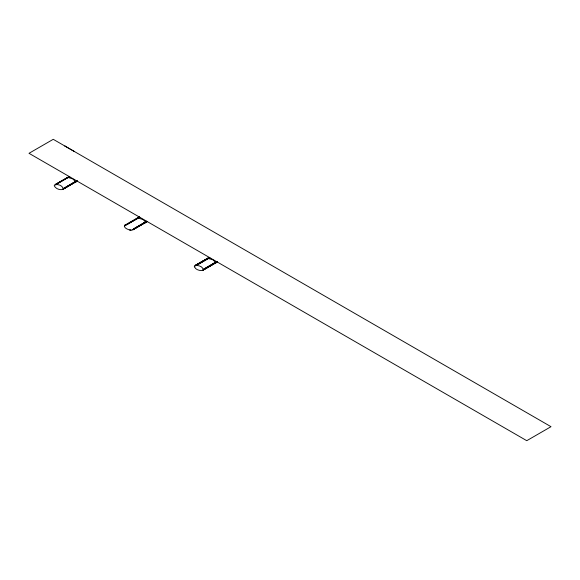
<?xml version="1.0" encoding="UTF-8"?>
<svg xmlns="http://www.w3.org/2000/svg" width="580" height="580" viewBox="0 0 580 580"><rect width="100%" height="100%" fill="white"/><g stroke="black" fill="none" stroke-linecap="round" stroke-linejoin="round"><path stroke-width="0.87" d="M217.275 262.008L203.065 270.193C200.252 271.505 193.06 268.953 195.018 265.546L207.154 258.6M203.065 270.193C203.863 266.727 197.874 264.893 195.018 265.546L209.264 257.382L206.864 258.687M63.003 189.334C63.959 185.788 56.042 182.816 54.208 185.723C55.535 188.775 59.958 190.392 63.003 189.334L77.147 181.105M130.812 230.166L132.856 229.883L133.385 229.056L146.595 221.205M194.38 266.075L194.373 266.945M139.164 216.913L124.983 225.12C122.895 227.657 127.854 229.549 129.971 230.035M203.413 269.49L216.63 261.631M56.173 184.483L69.441 176.661M216.797 261.732L215.311 262.624L216.833 261.754M146.936 221.4L133.284 229.455M216.971 261.834L203.384 269.7M63.256 189.022L76.908 180.967L63.329 188.833M69.781 176.856L68.462 177.625L72.036 178.618A10.788 6.228 0 0 1 73.508 179.466L75.248 181.757L63.35 188.623L76.567 180.772M63.147 189.189L77.038 181.04M139.809 217.282L126.208 224.917L124.983 225.12M133.175 229.622L147.066 221.473M209.844 257.716L196.627 265.357M203.21 270.055L215.209 263.023L203.319 269.888M139.606 217.167L126.208 224.917L139.475 217.087M209.641 257.6L196.236 265.343M54.955 184.686L69.143 176.487M209.474 257.505L195.873 265.364M64.924 146.044L551 426.691L526.756 440.684L29 153.309L53.244 139.316L65.112 146.153M124.78 225.221L124.337 226.512M133.385 229.056L146.798 221.321L145.275 222.191L144.703 220.929L142.84 219.457L138.098 218.051L139.642 217.188M133.356 229.267L146.965 221.415M203.392 269.265L215.289 262.399L213.897 260.579A10.737 6.199 0 0 0 212.099 259.485L208.133 258.477L209.67 257.621M133.03 229.767L147.248 221.575M55.201 184.6L67.708 177.632L55.484 184.534M209.373 257.447L195.547 265.401L209.503 257.52M130.616 230.137L130.166 230.071M129.71 229.977L131.036 230.173M65.098 146.16L74.61 151.634M214.948 263.334L217.246 261.993L214.963 263.327M144.928 222.894L147.219 221.56L144.928 222.894M76.741 180.873L75.248 181.757L76.77 180.887M77.183 181.127L74.892 182.468L77.212 181.141M69.578 176.733L68.07 177.618L69.607 176.755"/></g></svg>
